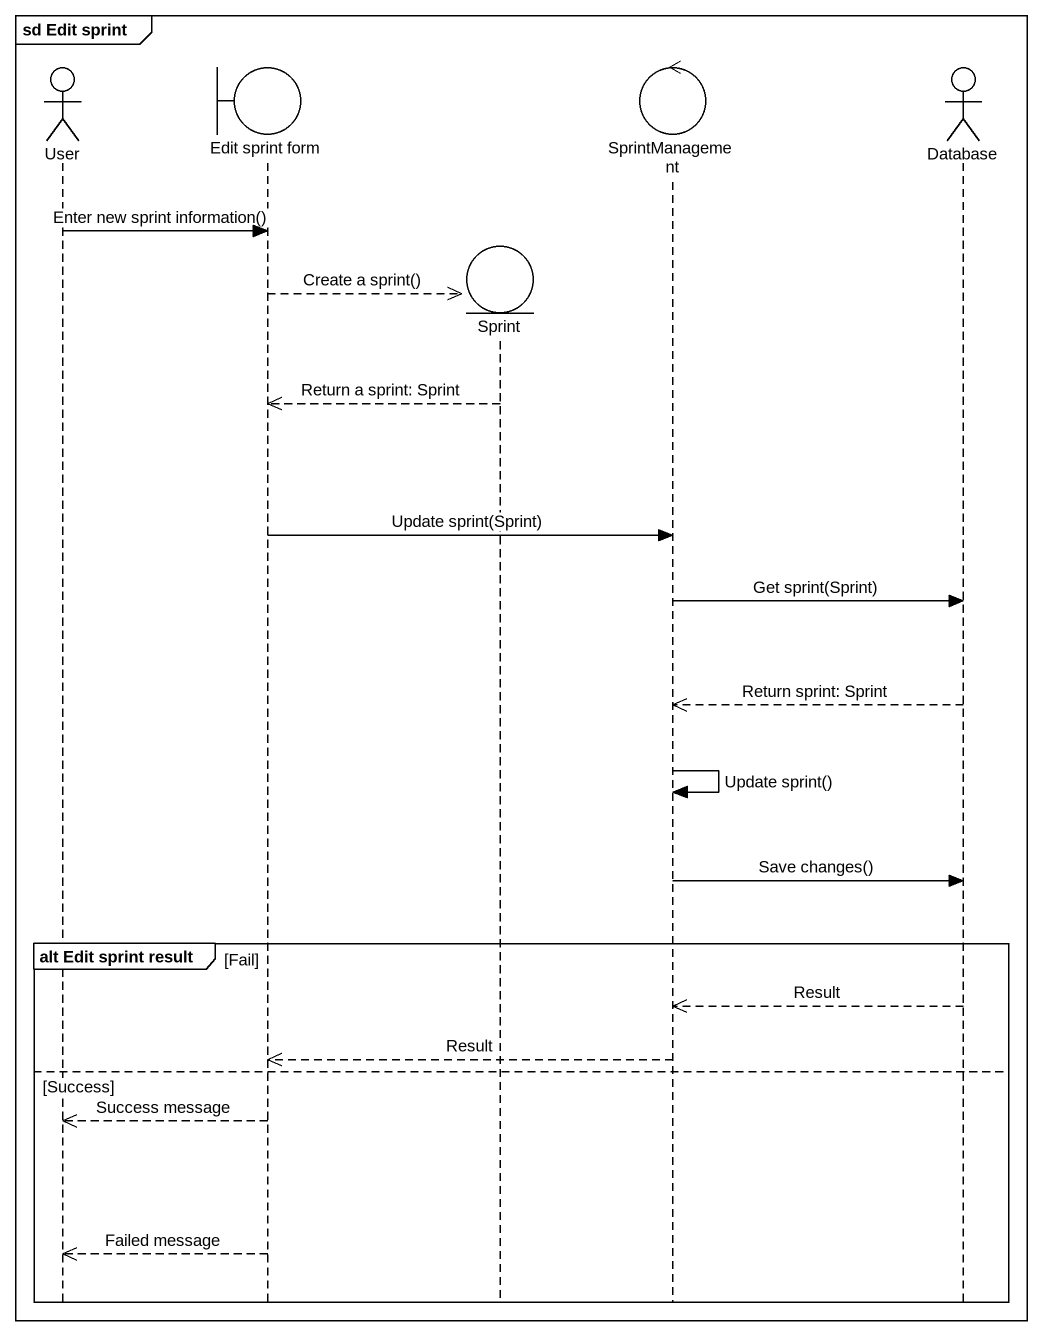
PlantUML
@startuml
mainframe sd Edit sprint
hide footbox
actor User
boundary "Edit sprint form" as Edit_sprint_form
entity Sprint
control SprintManagement
actor "Database" as Database_

User -> Edit_sprint_form : Enter new sprint information()
Edit_sprint_form -->> Sprint ** : Create a sprint()
Sprint -->> Edit_sprint_form : Return a sprint: Sprint
Edit_sprint_form -> SprintManagement : Update sprint(Sprint)
SprintManagement -> Database_ : Get sprint(Sprint)
Database_ -->> SprintManagement : Return sprint: Sprint
SprintManagement -> SprintManagement : Update sprint()
SprintManagement -> Database_ : Save changes()
group alt Edit sprint result [Fail]
  Database_ -->> SprintManagement : Result
  SprintManagement -->> Edit_sprint_form : Result
else Success
  Edit_sprint_form -->> User : Success message
  Edit_sprint_form -->> User : Failed message
end
@enduml
